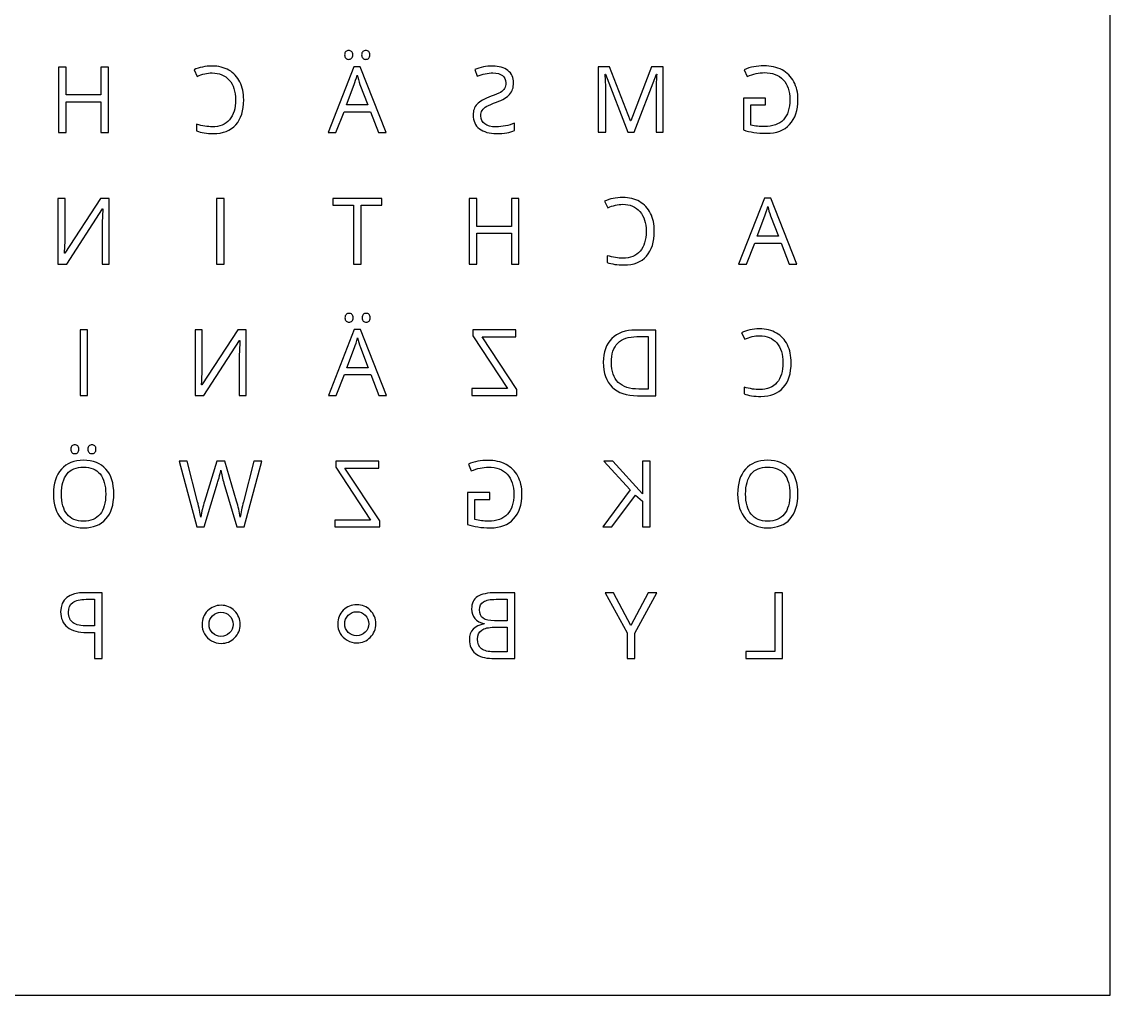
# Model space of a CAD drawing. Header units: millimetres. Extents: x 0 to 500, y 0 to 500.
# Drawn here: x 234.9 to 500, y 0 to 237 of the extents above; entities that cross this region are included whole.
import ezdxf

# ---------------------------------------------------------------- set-up
doc = ezdxf.new("R2010")
doc.units = ezdxf.units.MM
doc.layers.get('0').update_dxf_attribs({"linetype": 'CONTINUOUS'})

msp = doc.modelspace()

# ---------------------------------------------------------------- linework, layer by layer
at = {"color": 7}
for points in [[(500.000005, 500), (0, 500), (0, -0.000005), (500.000005, -0.000005)], [(315.544359, 228.938555)], [(319.710356, 228.938555)], [(243.890969, 210.012275), (245.749805, 210.012275), (245.749805, 217.53467), (254.169254, 217.53467), (254.169254, 210.012275), (256.028095, 210.012275), (256.028095, 225.997368), (254.169254, 225.997368), (254.169254, 219.196597), (245.749805, 219.196597), (245.749805, 225.997368), (243.890969, 225.997368)], [(311.443979, 210.012275), (313.434042, 215.096455), (319.841563, 215.096455), (321.809745, 210.012275), (323.690456, 210.012275), (317.370407, 226.062984), (315.806799, 226.062984), (309.519558, 210.012275)], [(281.305873, 224.565046)], [(344.851461, 214.265478)], [(284.243939, 178.014095), (284.243939, 193.999189), (282.385109, 193.999189), (282.385109, 178.014095)], [(315.716047, 178.014095), (317.574877, 178.014095), (317.574877, 192.348215), (322.637494, 192.348215), (322.637494, 193.999189), (310.653456, 193.999189), (310.653456, 192.348215), (315.716047, 192.348215)], [(343.88597, 178.014095), (345.7448, 178.014095), (345.7448, 185.536491), (354.164265, 185.536491), (354.164265, 178.014095), (356.023095, 178.014095), (356.023095, 193.999189), (354.164265, 193.999189), (354.164265, 187.198418), (345.7448, 187.198418), (345.7448, 193.999189), (343.88597, 193.999189)], [(411.43899, 178.014095), (413.429053, 183.098276), (419.836574, 183.098276), (421.804756, 178.014095), (423.685467, 178.014095), (417.365418, 194.064805), (415.80181, 194.064805), (409.514543, 178.014095)], [(381.300884, 192.566893)], [(315.638392, 164.942197)], [(319.804389, 164.942197)], [(250.982972, 146.015916), (250.982972, 162.001009), (249.124137, 162.001009), (249.124137, 146.015916)], [(311.538011, 146.015916), (313.528075, 151.100097), (319.935595, 151.100097), (321.903778, 146.015916), (323.784489, 146.015916), (317.46444, 162.066626), (315.900832, 162.066626), (309.613565, 146.015916)], [(344.524515, 146.015916), (355.513534, 146.015916), (355.513534, 147.470093), (347.028479, 160.328155), (355.25112, 160.328155), (355.25112, 162.001009), (344.765074, 162.001009), (344.765074, 160.546833), (353.25013, 147.699698), (344.524515, 147.699698)], [(414.620895, 160.568688)], [(376.550793, 154.11677)], [(378.518976, 154.05118)], [(248.846414, 132.943965)], [(253.012406, 132.943965)], [(311.145502, 114.017711), (322.134521, 114.017711), (322.134521, 115.471887), (313.649466, 128.329949), (321.872081, 128.329949), (321.872081, 130.002804), (311.386035, 130.002804), (311.386035, 128.548627), (319.87109, 115.701493), (311.145502, 115.701493)], [(376.407759, 114.017711), (378.594646, 114.017711), (384.42265, 121.769711), (386.095584, 120.282726), (386.095584, 114.017711), (387.954441, 114.017711), (387.954441, 130.002804), (386.095584, 130.002804), (386.095584, 122.075861), (378.846133, 130.002804), (376.648319, 130.002804), (383.07772, 123.059899)], [(242.646645, 122.032125)], [(255.385152, 122.032125)], [(409.246652, 122.032125)], [(421.985175, 122.032125)], [(383.285471, 90.012038), (379.021075, 98.004598), (377.009157, 98.004598), (382.345115, 88.218931), (382.345115, 82.019505), (384.225826, 82.019505), (384.225826, 88.131459), (389.550857, 98.004598), (387.517058, 98.004598)], [(420.213816, 82.019505), (420.213816, 98.004598), (418.35496, 98.004598), (418.35496, 83.703287), (411.302306, 83.703287), (411.302306, 82.019505)], [(244.407071, 93.346847)], [(286.401695, 90.292988)], [(288.11498, 90.292988)], [(319.440215, 90.429777)], [(321.153501, 90.429777)]]:
    msp.add_lwpolyline(points, close=True, dxfattribs=at)
for points in [[(276.888416, 225.308551), (277.675684, 223.712214)], [(345.256035, 225.352287), (345.835552, 223.734095)], [(389.409993, 220.262021), (389.409993, 210.09366), (391.126689, 210.09366), (391.126689, 226.07878), (388.327477, 226.07878), (383.264886, 212.892687), (383.177415, 212.892687), (378.071062, 226.07878), (375.293731, 226.07878), (375.293731, 210.09366), (377.152588, 210.09366), (377.152588, 220.393228)], [(410.896673, 225.34689), (411.618351, 223.706817)], [(376.9995, 224.24191), (377.086971, 224.24191), (382.554162, 210.09366), (384.052154, 210.09366)], [(384.052154, 210.09366), (389.47561, 224.263765), (389.563081, 224.263765)], [(314.013559, 216.76931), (315.872389, 221.722283)], [(317.30479, 221.722283), (319.185502, 216.76931), (314.013559, 216.76931)], [(416.090497, 218.447694), (410.656114, 218.447694), (410.656114, 210.673812)], [(412.514944, 211.865601), (412.514944, 216.785767), (416.090497, 216.785767), (416.090497, 218.447694)], [(354.911078, 210.526148), (354.911078, 212.319283)], [(277.511669, 212.045941), (277.511669, 210.416823)], [(245.495038, 184.825793), (245.495038, 193.999189), (243.756476, 193.999189), (243.756476, 178.014095)], [(254.526812, 187.100019), (254.526812, 178.014095), (256.243503, 178.014095), (256.243503, 193.999189), (254.144108, 193.999189), (245.429431, 180.63818), (245.341955, 180.63818)], [(243.756476, 178.014095), (245.877741, 178.014095), (254.614283, 191.429767), (254.70176, 191.429767)], [(376.883401, 193.310372), (377.670695, 191.714062)], [(414.00857, 184.77113), (415.8674, 189.724104)], [(417.299801, 189.724104), (419.180513, 184.77113), (414.00857, 184.77113)], [(377.50668, 180.047762), (377.50668, 178.418643)], [(278.874088, 152.827614), (278.874088, 162.001009), (277.135511, 162.001009), (277.135511, 146.015916)], [(287.905851, 155.10184), (287.905851, 146.015916), (289.622547, 146.015916), (289.622547, 162.001009), (287.523132, 162.001009), (278.808471, 148.640001), (278.721, 148.640001)], [(384.88276, 145.971149), (389.311171, 145.971149), (389.311171, 161.956268), (384.412569, 161.956268)], [(277.135511, 146.015916), (279.256781, 146.015916), (287.993323, 159.431588), (288.080794, 159.431588)], [(384.751554, 160.349004), (387.452341, 160.349004), (387.452341, 147.578413), (385.18891, 147.578413)], [(410.203412, 161.312193), (410.99068, 159.715856)], [(314.107592, 152.772951), (315.966422, 157.725925)], [(317.398823, 157.725925), (319.279535, 152.772951), (314.107592, 152.772951)], [(410.826664, 148.049583), (410.826664, 146.420464)], [(277.74347, 120.15152), (275.228579, 130.002804), (273.260397, 130.002804), (277.535719, 114.017711)], [(287.256352, 120.282726), (284.39155, 130.002804), (282.423367, 130.002804), (279.416431, 120.195255)], [(284.172872, 124.65621), (287.300088, 114.017711), (289.137064, 114.017711), (293.390532, 130.002804), (291.422349, 130.002804), (288.896504, 120.129665)], [(343.689146, 129.292106), (344.410824, 127.65206)], [(277.535719, 114.017711), (279.372695, 114.017711), (282.598336, 124.721826)], [(348.88297, 122.392937), (343.448587, 122.392937), (343.448587, 114.619056)], [(345.307444, 115.810818), (345.307444, 120.73101), (348.88297, 120.73101), (348.88297, 122.392937)], [(250.803664, 88.306402), (252.68437, 88.306402), (252.68437, 82.019505), (254.543211, 82.019505), (254.543211, 98.004598), (250.399095, 98.004598)], [(250.606846, 96.397334), (252.68437, 96.397334), (252.68437, 89.902713)], [(349.440632, 82.019505), (355.017149, 82.019505), (355.017149, 98.004598)], [(350.424697, 96.397334), (353.158293, 96.397334), (353.158293, 91.160092)], [(355.017149, 98.004598), (350.501241, 98.004598)], [(347.581776, 90.504057), (347.581776, 90.394732)], [(353.158293, 91.160092), (350.096693, 91.160092)], [(252.68437, 89.902713), (251.01142, 89.902713)], [(353.158293, 89.585636), (353.158293, 83.604888), (349.823326, 83.604888)], [(349.976414, 89.585636), (353.158293, 89.585636)]]:
    msp.add_lwpolyline(points, dxfattribs=at)
for points in [[(313.860471, 229.758579), (313.656371, 229.590921), (313.554322, 229.31758), (313.554322, 228.938555)], [(313.554322, 228.938555), (313.554322, 228.574101), (313.656371, 228.300751), (313.860471, 228.118506)], [(314.560268, 230.010039), (314.290569, 230.010039), (314.057303, 229.926219), (313.860471, 229.758579)], [(313.860471, 228.118506), (314.057303, 227.943563), (314.290569, 227.856092), (314.560268, 227.856092)], [(315.26009, 229.758579), (315.063258, 229.926219), (314.829984, 230.010039), (314.560268, 230.010039)], [(314.560268, 227.856092), (314.829984, 227.856092), (315.063258, 227.943563), (315.26009, 228.118506)], [(315.544359, 228.938555), (315.544359, 229.31758), (315.449603, 229.590921), (315.26009, 229.758579)], [(315.26009, 228.118506), (315.449603, 228.300751), (315.544359, 228.574101), (315.544359, 228.938555)], [(318.015541, 229.758579), (317.811423, 229.590921), (317.709365, 229.31758), (317.709365, 228.938555)], [(317.709365, 228.938555), (317.709365, 228.574101), (317.811423, 228.300751), (318.015541, 228.118506)], [(318.726264, 230.010039), (318.449263, 230.010039), (318.212355, 229.926219), (318.015541, 229.758579)], [(318.015541, 228.118506), (318.212355, 227.943563), (318.449263, 227.856092), (318.726264, 227.856092)], [(319.426061, 229.758579), (319.229246, 229.926219), (318.995981, 230.010039), (318.726264, 230.010039)], [(318.726264, 227.856092), (318.995981, 227.856092), (319.229246, 227.943563), (319.426061, 228.118506)], [(319.710356, 228.938555), (319.710356, 229.31758), (319.615591, 229.590921), (319.426061, 229.758579)], [(319.426061, 228.118506), (319.615591, 228.300751), (319.710356, 228.574101), (319.710356, 228.938555)], [(281.284019, 226.226973), (279.607425, 226.226973), (278.142224, 225.920833), (276.888416, 225.308551)], [(285.395326, 225.22108), (284.229007, 225.891675), (282.858572, 226.226973), (281.284019, 226.226973)], [(349.64071, 226.226973), (348.051587, 226.226973), (346.590029, 225.935411), (345.256035, 225.352287)], [(353.314661, 225.133609), (352.388884, 225.862518), (351.164234, 226.226973), (349.64071, 226.226973)], [(415.664041, 226.287192), (413.95829, 226.287192), (412.369168, 225.973758), (410.896673, 225.34689)], [(420.070598, 225.2922), (418.81679, 225.955528), (417.347938, 226.287192), (415.664041, 226.287192)], [(277.675684, 223.712214), (278.885747, 224.280769), (280.09581, 224.565046), (281.305873, 224.565046)], [(281.305873, 224.565046), (283.062671, 224.565046), (284.451337, 223.978271), (285.47187, 222.80472)], [(288.063305, 222.356436), (287.443704, 223.595604), (286.554377, 224.550485), (285.395326, 225.22108)], [(285.47187, 222.80472), (286.485118, 221.638454), (286.991742, 220.038484), (286.991742, 218.004808)], [(315.872389, 221.722283), (316.112948, 222.349152), (316.360801, 223.118154), (316.615948, 224.029291)], [(316.615948, 224.029291), (316.776303, 223.329539), (317.005917, 222.560536), (317.30479, 221.722283)], [(345.835552, 223.734095), (347.154976, 224.288062), (348.437941, 224.565046), (349.684446, 224.565046)], [(349.684446, 224.565046), (350.668537, 224.565046), (351.437584, 224.353661), (351.991586, 223.930893)], [(351.991586, 223.930893), (352.545606, 223.508124), (352.822616, 222.921348), (352.822616, 222.170567)], [(354.703301, 222.192448), (354.703301, 223.424312), (354.240421, 224.4047), (353.314661, 225.133609)], [(377.152588, 220.393228), (377.152588, 221.574081), (377.101559, 222.856975), (376.9995, 224.24191)], [(389.563081, 224.263765), (389.461022, 223.141244), (389.409993, 221.807329), (389.409993, 220.262021)], [(411.618351, 223.706817), (413.06167, 224.319116), (414.450327, 224.625265), (415.784321, 224.625265)], [(415.784321, 224.625265), (417.730631, 224.625265), (419.250504, 224.045775), (420.343939, 222.886794)], [(422.957255, 222.427583), (422.286606, 223.68132), (421.324387, 224.636192), (420.070598, 225.2922)], [(420.343939, 222.886794), (421.437373, 221.727813), (421.984091, 220.120557), (421.984091, 218.065027)], [(288.981806, 218.026689), (288.981806, 219.674038), (288.675639, 221.117287), (288.063305, 222.356436)], [(352.51644, 220.803861), (352.31234, 220.453976), (351.969731, 220.129606), (351.488613, 219.83075)], [(352.822616, 222.170567), (352.822616, 221.6166), (352.720557, 221.161031), (352.51644, 220.803861)], [(353.752018, 219.338731), (354.386206, 220.067641), (354.703301, 221.01888), (354.703301, 222.192448)], [(423.952273, 218.065027), (423.952273, 219.726946), (423.6206, 221.181131), (422.957255, 222.427583)], [(286.991742, 218.004808), (286.991742, 215.912836), (286.503339, 214.294644), (285.526533, 213.150233)], [(287.068286, 211.936616), (288.343966, 213.365277), (288.981806, 215.395302), (288.981806, 218.026689)], [(349.258017, 218.857639), (347.581405, 218.259928), (346.429647, 217.61849), (345.802744, 216.933325)], [(348.186454, 216.430378), (348.704015, 216.729216), (349.494925, 217.068156), (350.559185, 217.447199)], [(351.488613, 219.83075), (351.00021, 219.53918), (350.256678, 219.214809), (349.258017, 218.857639)], [(350.559185, 217.447199), (352.046267, 217.979311), (353.110544, 218.609822), (353.752018, 219.338731)], [(421.984091, 218.065027), (421.984091, 215.907438), (421.459245, 214.271026), (420.409555, 213.155789)], [(421.929428, 212.007736), (423.277991, 213.450985), (423.952273, 215.470082), (423.952273, 218.065027)], [(345.802744, 216.933325), (345.168555, 216.248142), (344.851461, 215.35886), (344.851461, 214.265478)], [(346.732172, 214.090536), (346.732172, 214.64452), (346.845158, 215.096455), (347.07113, 215.44634)], [(347.07113, 215.44634), (347.289817, 215.803492), (347.661592, 216.131505), (348.186454, 216.430378)], [(285.526533, 213.150233), (284.542442, 212.013124), (283.142849, 211.44457), (281.327754, 211.44457)], [(344.851461, 214.265478), (344.851461, 212.858671), (345.361736, 211.761655), (346.382287, 210.974432)], [(347.672528, 212.122485), (347.045624, 212.596266), (346.732172, 213.252283), (346.732172, 214.090536)], [(350.471714, 211.422715), (349.232493, 211.422715), (348.299431, 211.655972), (347.672528, 212.122485)], [(354.911078, 212.319283), (354.255017, 212.042299), (353.540633, 211.823621), (352.767926, 211.663248)], [(420.409555, 213.155789), (419.352562, 212.040535), (417.803533, 211.482908), (415.762466, 211.482908)], [(281.327754, 211.44457), (280.212447, 211.44457), (278.940419, 211.645027), (277.511669, 212.045941)], [(277.511669, 210.416823), (278.619691, 210.001338), (279.986484, 209.793596), (281.612049, 209.793596)], [(281.612049, 209.793596), (283.966576, 209.793596), (285.785322, 210.507936), (287.068286, 211.936616)], [(346.382287, 210.974432), (347.40282, 210.187208), (348.787835, 209.793596), (350.53733, 209.793596)], [(352.767926, 211.663248), (351.995237, 211.502893), (351.229833, 211.422715), (350.471714, 211.422715)], [(350.53733, 209.793596), (352.432611, 209.793596), (353.890527, 210.03778), (354.911078, 210.526148)], [(410.656114, 210.673812), (411.501705, 210.404114), (412.361874, 210.200023), (413.236622, 210.06154)], [(415.762466, 211.482908), (414.654444, 211.482908), (413.571937, 211.610473), (412.514944, 211.865601)], [(413.236622, 210.06154), (414.111369, 209.923039), (415.124618, 209.853789), (416.276367, 209.853789)], [(416.276367, 209.853789), (418.69651, 209.853789), (420.580864, 210.571771), (421.929428, 212.007736)], [(381.27903, 194.22882), (379.602418, 194.22882), (378.137208, 193.922671), (376.883401, 193.310372)], [(385.390337, 193.222901), (384.224001, 193.893514), (382.853565, 194.22882), (381.27903, 194.22882)], [(254.70176, 191.429767), (254.585128, 189.85532), (254.526812, 188.41207), (254.526812, 187.100019)], [(377.670695, 191.714062), (378.880758, 192.282616), (380.090821, 192.566893), (381.300884, 192.566893)], [(381.300884, 192.566893), (383.057665, 192.566893), (384.44633, 191.980109), (385.466881, 190.806541)], [(388.058316, 190.358257), (387.438697, 191.597425), (386.549371, 192.552306), (385.390337, 193.222901)], [(415.8674, 189.724104), (416.107959, 190.350972), (416.355803, 191.119984), (416.610932, 192.031138)], [(416.610932, 192.031138), (416.771305, 191.331368), (417.000928, 190.562357), (417.299801, 189.724104)], [(385.466881, 190.806541), (386.480129, 189.640275), (386.986754, 188.040313), (386.986754, 186.006655)], [(388.976791, 186.02851), (388.976791, 187.675859), (388.670632, 189.119108), (388.058316, 190.358257)], [(386.986754, 186.006655), (386.986754, 183.914665), (386.49835, 182.296474), (385.521544, 181.15208)], [(387.063297, 179.938436), (388.33896, 181.367098), (388.976791, 183.397123), (388.976791, 186.02851)], [(245.440369, 182.529713), (245.491395, 183.601222), (245.509618, 184.366582), (245.495038, 184.825793)], [(245.341955, 180.63818), (245.356525, 180.834995), (245.389329, 181.465506), (245.440369, 182.529713)], [(385.521544, 181.15208), (384.537453, 180.014972), (383.13786, 179.446417), (381.322765, 179.446417)], [(381.322765, 179.446417), (380.207458, 179.446417), (378.93543, 179.646866), (377.50668, 180.047762)], [(377.50668, 178.418643), (378.614684, 178.003159), (379.981478, 177.795417), (381.60706, 177.795417)], [(381.60706, 177.795417), (383.961587, 177.795417), (385.780333, 178.509757), (387.063297, 179.938436)], [(313.954504, 165.76222), (313.750404, 165.594563), (313.648355, 165.321222), (313.648355, 164.942197)], [(313.648355, 164.942197), (313.648355, 164.577725), (313.750404, 164.304375), (313.954504, 164.122147)], [(314.6543, 166.01368), (314.384584, 166.01368), (314.151319, 165.92986), (313.954504, 165.76222)], [(315.354097, 165.76222), (315.157282, 165.92986), (314.924017, 166.01368), (314.6543, 166.01368)], [(315.638392, 164.942197), (315.638392, 165.321222), (315.543627, 165.594563), (315.354097, 165.76222)], [(315.354097, 164.122147), (315.543627, 164.304375), (315.638392, 164.577725), (315.638392, 164.942197)], [(318.109547, 165.76222), (317.905448, 165.594563), (317.803398, 165.321222), (317.803398, 164.942197)], [(317.803398, 164.942197), (317.803398, 164.577725), (317.905448, 164.304375), (318.109547, 164.122147)], [(318.820297, 166.01368), (318.543296, 166.01368), (318.306379, 165.92986), (318.109547, 165.76222)], [(319.520094, 165.76222), (319.323279, 165.92986), (319.090014, 166.01368), (318.820297, 166.01368)], [(319.804389, 164.942197), (319.804389, 165.321222), (319.709624, 165.594563), (319.520094, 165.76222)], [(319.520094, 164.122147), (319.709624, 164.304375), (319.804389, 164.577725), (319.804389, 164.942197)], [(313.954504, 164.122147), (314.151319, 163.947223), (314.384584, 163.85976), (314.6543, 163.85976)], [(314.6543, 163.85976), (314.924017, 163.85976), (315.157282, 163.947223), (315.354097, 164.122147)], [(318.109547, 164.122147), (318.306379, 163.947223), (318.543296, 163.85976), (318.820297, 163.85976)], [(318.820297, 163.85976), (319.090014, 163.85976), (319.323279, 163.947223), (319.520094, 164.122147)], [(384.412569, 161.956268), (381.926844, 161.956268), (379.995112, 161.267443), (378.617374, 159.889793)], [(414.599014, 162.230615), (412.92242, 162.230615), (411.457219, 161.924474), (410.203412, 161.312193)], [(418.710322, 161.224722), (417.544003, 161.895317), (416.173567, 162.230615), (414.599014, 162.230615)], [(288.080794, 159.431588), (287.964166, 157.857123), (287.905851, 156.413874), (287.905851, 155.10184)], [(315.966422, 157.725925), (316.206981, 158.352793), (316.454825, 159.121796), (316.709954, 160.032933)], [(316.709954, 160.032933), (316.870327, 159.33318), (317.09995, 158.564178), (317.398823, 157.725925)], [(378.617374, 159.889793), (377.239653, 158.512143), (376.550793, 156.587802), (376.550793, 154.11677)], [(380.093511, 158.763621), (381.135916, 159.820543), (382.688597, 160.349004), (384.751554, 160.349004)], [(410.99068, 159.715856), (412.200743, 160.28441), (413.410815, 160.568688), (414.620895, 160.568688)], [(414.620895, 160.568687), (416.377676, 160.568688), (417.766332, 159.981912), (418.786866, 158.808362)], [(421.378327, 158.360078), (420.758708, 159.599228), (419.869373, 160.554109), (418.710322, 161.224722)], [(378.518976, 154.05118), (378.518976, 156.135867), (379.043821, 157.706681), (380.093511, 158.763621)], [(418.786866, 158.808362), (419.800114, 157.642096), (420.306738, 156.042125), (420.306738, 154.00845)], [(422.296802, 154.030331), (422.296802, 155.677679), (421.990643, 157.120929), (421.378327, 158.360078)], [(376.550793, 154.11677), (376.550793, 151.478098), (377.268811, 149.45901), (378.704845, 148.059505)], [(380.19191, 149.207532), (379.07662, 150.300914), (378.518976, 151.915463), (378.518976, 154.05118)], [(420.306738, 154.00845), (420.306738, 151.916477), (419.818344, 150.298286), (418.841555, 149.153875)], [(420.383282, 147.940231), (421.658962, 149.36891), (422.296802, 151.398944), (422.296802, 154.030331)], [(278.819398, 150.531534), (278.870428, 151.603043), (278.888657, 152.368403), (278.874088, 152.827614)], [(278.721, 148.640001), (278.73564, 148.836816), (278.76844, 149.467326), (278.819398, 150.531534)], [(385.18891, 147.578413), (382.972883, 147.578413), (381.307217, 148.121453), (380.19191, 149.207532)], [(418.841555, 149.153875), (417.857464, 148.016784), (416.457862, 147.448238), (414.64275, 147.448238)], [(378.704845, 148.059505), (380.133613, 146.667267), (382.192918, 145.971149), (384.88276, 145.971149)], [(414.64275, 147.448238), (413.527443, 147.448238), (412.255414, 147.648686), (410.826664, 148.049583)], [(410.826664, 146.420464), (411.934686, 146.00498), (413.30148, 145.797238), (414.927045, 145.797238)], [(414.927045, 145.797238), (417.281572, 145.797238), (419.100317, 146.511569), (420.383282, 147.940231)], [(247.162526, 133.764015), (246.95842, 133.596357), (246.856366, 133.323007), (246.856366, 132.943965)], [(246.856366, 132.943965), (246.856366, 132.57951), (246.95842, 132.306169), (247.162526, 132.123942)], [(247.862323, 134.015475), (247.59261, 134.015475), (247.359345, 133.931655), (247.162526, 133.764015)], [(248.562125, 133.764015), (248.365306, 133.931655), (248.132039, 134.015475), (247.862323, 134.015475)], [(248.846414, 132.943965), (248.846414, 133.323007), (248.751651, 133.596357), (248.562125, 133.764015)], [(248.562125, 132.123942), (248.751651, 132.306169), (248.846414, 132.57951), (248.846414, 132.943965)], [(251.317575, 133.764015), (251.113472, 133.596357), (251.01142, 133.323007), (251.01142, 132.943965)], [(251.01142, 132.943965), (251.01142, 132.57951), (251.113472, 132.306169), (251.317575, 132.123942)], [(252.028309, 134.015475), (251.751308, 134.015475), (251.514397, 133.931655), (251.317575, 133.764015)], [(252.728111, 133.764015), (252.531289, 133.931655), (252.298022, 134.015475), (252.028309, 134.015475)], [(253.012406, 132.943965), (253.012406, 133.323007), (252.917641, 133.596357), (252.728111, 133.764015)], [(252.728111, 132.123942), (252.917641, 132.306169), (253.012406, 132.57951), (253.012406, 132.943965)], [(249.961718, 130.25429), (247.665508, 130.25429), (245.872275, 129.525372), (244.582019, 128.067535)], [(247.162526, 132.123942), (247.359345, 131.948999), (247.59261, 131.861528), (247.862323, 131.861528)], [(247.862323, 131.861528), (248.132039, 131.861528), (248.365306, 131.948999), (248.562125, 132.123942)], [(255.428893, 128.100344), (254.145928, 129.536308), (252.323537, 130.25429), (249.961718, 130.25429)], [(251.317575, 132.123942), (251.514397, 131.948999), (251.751308, 131.861528), (252.028309, 131.861528)], [(252.028309, 131.861528), (252.298022, 131.861528), (252.531289, 131.948999), (252.728111, 132.123942)], [(348.456541, 130.232409), (346.750772, 130.232409), (345.161641, 129.918975), (343.689146, 129.292106)], [(352.863071, 129.237444), (351.609263, 129.900754), (350.14042, 130.232409), (348.456541, 130.232409)], [(416.561746, 130.25429), (414.265533, 130.25429), (412.472293, 129.525372), (411.182026, 128.067535)], [(422.028911, 128.100344), (420.745946, 129.536308), (418.923558, 130.25429), (416.561746, 130.25429)], [(244.582019, 128.067535), (243.291769, 126.609699), (242.646645, 124.597895), (242.646645, 122.032125)], [(245.970684, 126.919508), (246.867301, 128.034745), (248.197645, 128.592363), (249.961718, 128.592363)], [(249.961718, 128.592363), (251.733082, 128.592363), (253.081652, 128.031093), (254.00743, 126.908555)], [(257.35334, 122.05398), (257.35334, 124.65621), (256.711857, 126.671664), (255.428893, 128.100344)], [(283.112236, 126.51496), (283.301766, 127.236585), (283.400174, 127.67029), (283.407459, 127.816075)], [(283.407459, 127.816075), (283.567831, 126.853892), (283.822969, 125.800603), (284.172872, 124.65621)], [(344.410824, 127.65206), (345.854161, 128.264341), (347.242818, 128.570482), (348.576794, 128.570482)], [(348.576794, 128.570482), (350.523122, 128.570482), (352.043003, 127.991), (353.136438, 126.832037)], [(355.749728, 126.3728), (355.079097, 127.626537), (354.116878, 128.581418), (352.863071, 129.237444)], [(411.182026, 128.067535), (409.891777, 126.609699), (409.246652, 124.597895), (409.246652, 122.032125)], [(412.570692, 126.919508), (413.467312, 128.034745), (414.797663, 128.592363), (416.561746, 128.592363)], [(416.561746, 128.592363), (418.333096, 128.592363), (419.68166, 128.031093), (420.607437, 126.908555)], [(423.953358, 122.05398), (423.953358, 124.65621), (423.311876, 126.671664), (422.028911, 128.100344)], [(244.614827, 122.032125), (244.614827, 124.182411), (245.066779, 125.811539), (245.970684, 126.919508)], [(254.00743, 126.908555), (254.925911, 125.793318), (255.385152, 124.167842), (255.385152, 122.032125)], [(282.598336, 124.721826), (282.751407, 125.195624), (282.922707, 125.793336), (283.112236, 126.51496)], [(353.136438, 126.832037), (354.229873, 125.673056), (354.77659, 124.065792), (354.77659, 122.010244)], [(356.744773, 122.010244), (356.744773, 123.67218), (356.413091, 125.126365), (355.749728, 126.3728)], [(411.214835, 122.032125), (411.214835, 124.182411), (411.666787, 125.811539), (412.570692, 126.919508)], [(420.607437, 126.908555), (421.525929, 125.793318), (421.985175, 124.167842), (421.985175, 122.032125)], [(242.646645, 122.032125), (242.646644, 119.473622), (243.295413, 117.461818), (244.592951, 115.996715)], [(245.970684, 117.101006), (245.066779, 118.216242), (244.614827, 119.859949), (244.614827, 122.032125)], [(255.385152, 122.032125), (255.385152, 119.867251), (254.925911, 118.223545), (254.00743, 117.101006)], [(255.439831, 115.952979), (256.715503, 117.396228), (257.35334, 119.429895), (257.35334, 122.05398)], [(354.77659, 122.010244), (354.77659, 119.852655), (354.251736, 118.216242), (353.202028, 117.101006)], [(354.721901, 115.952979), (356.070482, 117.396228), (356.744773, 119.415316), (356.744773, 122.010244)], [(409.246652, 122.032125), (409.246652, 119.473622), (409.895428, 117.461818), (411.19298, 115.996715)], [(412.570692, 117.101006), (411.666787, 118.216242), (411.214835, 119.859949), (411.214835, 122.032125)], [(421.985175, 122.032125), (421.985175, 119.867251), (421.525929, 118.223545), (420.607437, 117.101006)], [(422.039838, 115.952979), (423.315518, 117.396228), (423.953358, 119.429895), (423.953358, 122.05398)], [(278.530764, 116.368454), (278.392246, 117.403504), (278.129815, 118.664526), (277.74347, 120.15152)], [(279.416431, 120.195255), (279.066528, 119.065431), (278.771306, 117.789831), (278.530764, 116.368454)], [(288.131118, 116.368454), (287.934285, 117.70236), (287.642697, 119.007117), (287.256352, 120.282726)], [(288.896504, 120.129665), (288.546602, 118.744712), (288.291473, 117.490975), (288.131118, 116.368454)], [(249.983588, 115.428151), (248.212224, 115.428151), (246.874589, 115.98577), (245.970684, 117.101006)], [(254.00743, 117.101006), (253.081652, 115.98577), (251.740372, 115.428151), (249.983588, 115.428151)], [(353.202028, 117.101006), (352.145053, 115.98577), (350.596024, 115.428151), (348.55494, 115.428151)], [(416.583601, 115.428151), (414.812233, 115.428151), (413.474597, 115.98577), (412.570692, 117.101006)], [(420.607437, 117.101006), (419.68166, 115.98577), (418.340381, 115.428151), (416.583601, 115.428151)], [(244.592951, 115.996715), (245.883208, 114.531593), (247.680087, 113.799033), (249.983588, 113.799033)], [(249.983588, 113.799033), (252.338115, 113.799033), (254.156863, 114.517015), (255.439831, 115.952979)], [(343.448587, 114.619056), (344.294178, 114.349357), (345.154347, 114.145257), (346.029095, 114.006757)], [(348.55494, 115.428151), (347.446918, 115.428151), (346.364419, 115.555707), (345.307444, 115.810818)], [(346.029095, 114.006757), (346.903843, 113.868274), (347.917091, 113.799032), (349.06884, 113.799032)], [(349.06884, 113.799032), (351.488984, 113.799032), (353.373337, 114.517015), (354.721901, 115.952979)], [(411.19298, 115.996715), (412.483229, 114.531593), (414.280103, 113.799033), (416.583601, 113.799033)], [(416.583601, 113.799033), (418.938128, 113.799033), (420.756874, 114.517015), (422.039838, 115.952979)], [(250.399095, 98.004598), (246.404412, 98.004598), (244.407071, 96.452014), (244.407071, 93.346847)], [(246.331518, 93.259375), (246.331518, 94.316298), (246.677771, 95.103521), (247.370277, 95.621046)], [(247.370277, 95.621046), (248.062787, 96.138571), (249.141643, 96.397334), (250.606846, 96.397334)], [(345.897888, 97.053368), (344.950239, 96.419215), (344.476414, 95.416955), (344.476414, 94.04659)], [(350.501241, 98.004598), (348.379988, 98.004598), (346.845537, 97.687521), (345.897888, 97.053368)], [(346.400861, 93.86072), (346.400861, 94.757288), (346.721606, 95.402377), (347.363098, 95.795989)], [(347.363098, 95.795989), (348.004571, 96.196885), (349.025104, 96.397334), (350.424697, 96.397334)], [(244.407071, 93.346847), (244.407071, 91.728655), (244.961077, 90.482203), (246.069088, 89.60749)], [(247.435889, 90.700881), (246.699641, 91.232976), (246.331518, 92.085807), (246.331518, 93.259375)], [(280.189163, 93.585476), (279.285343, 92.691586), (278.833433, 91.59409), (278.833433, 90.292988)], [(283.481651, 94.941213), (282.190479, 94.941213), (281.092983, 94.489301), (280.189163, 93.585476)], [(281.395914, 92.378725), (281.952108, 92.944855), (282.637424, 93.22792), (283.451859, 93.22792)], [(283.451859, 93.22792), (284.276221, 93.22792), (284.976434, 92.944855), (285.5525, 92.378725)], [(286.774146, 93.585476), (285.870326, 94.489301), (284.772828, 94.941213), (283.481651, 94.941213)], [(288.11498, 90.292988), (288.11498, 91.58416), (287.668036, 92.681656), (286.774146, 93.585476)], [(313.227684, 93.722265), (312.323864, 92.828376), (311.871954, 91.73088), (311.871954, 90.429777)], [(316.520172, 95.078003), (315.229, 95.078003), (314.131504, 94.62609), (313.227684, 93.722265)], [(314.434434, 92.515515), (314.990629, 93.081645), (315.675944, 93.36471), (316.49038, 93.36471)], [(316.49038, 93.36471), (317.314742, 93.36471), (318.014955, 93.081645), (318.59102, 92.515515)], [(319.812667, 93.722265), (318.908847, 94.62609), (317.811349, 95.078003), (316.520172, 95.078003)], [(321.153501, 90.429777), (321.153501, 91.72095), (320.706556, 92.818445), (319.812667, 93.722265)], [(344.476414, 94.04659), (344.476414, 93.098994), (344.742488, 92.315413), (345.274635, 91.695847)], [(347.264673, 91.772391), (346.688798, 92.187857), (346.400861, 92.883967), (346.400861, 93.86072)], [(251.01142, 89.902713), (249.363976, 89.902713), (248.172132, 90.168769), (247.435889, 90.700881)], [(278.833433, 90.292988), (278.833433, 89.458691), (279.03704, 88.683987), (279.444253, 87.968875)], [(280.546719, 90.292988), (280.546719, 91.127285), (280.829784, 91.82253), (281.395914, 92.378725)], [(281.410809, 88.207243), (280.834749, 88.773373), (280.546719, 89.468622), (280.546719, 90.292988)], [(286.401695, 90.292988), (286.401695, 89.478552), (286.113662, 88.788269), (285.537597, 88.222139)], [(285.5525, 92.378725), (286.11863, 91.812595), (286.401695, 91.117349), (286.401695, 90.292988)], [(286.774146, 87.000493), (287.668036, 87.894382), (288.11498, 88.991881), (288.11498, 90.292988)], [(311.871954, 90.429777), (311.871954, 89.595481), (312.07556, 88.820776), (312.482773, 88.105665)], [(313.585239, 90.429777), (313.585239, 91.264074), (313.868304, 91.95932), (314.434434, 92.515515)], [(314.44933, 88.344033), (313.87327, 88.910163), (313.585239, 89.605411), (313.585239, 90.429777)], [(319.440215, 90.429777), (319.440215, 89.615342), (319.152183, 88.925059), (318.576117, 88.358929)], [(318.59102, 92.515515), (319.15715, 91.949385), (319.440215, 91.254139), (319.440215, 90.429777)], [(319.812667, 87.137282), (320.706556, 88.031172), (321.153501, 89.12867), (321.153501, 90.429777)], [(347.581776, 90.394732), (345.154365, 89.979248), (343.940659, 88.703647), (343.940659, 86.567931)], [(345.274635, 91.695847), (345.799481, 91.083548), (346.568527, 90.686285), (347.581776, 90.504057)], [(350.096693, 91.160092), (348.784571, 91.160092), (347.840565, 91.364191), (347.264673, 91.772391)], [(246.069088, 89.60749), (247.169815, 88.740098), (248.748007, 88.306402), (250.803664, 88.306402)], [(279.444253, 87.968875), (279.851471, 87.263694), (280.417601, 86.70253), (281.142643, 86.285381)], [(283.451859, 87.372944), (282.657289, 87.372944), (281.976939, 87.651044), (281.410809, 88.207243)], [(285.537597, 88.222139), (284.951606, 87.656009), (284.25636, 87.372944), (283.451859, 87.372944)], [(312.482773, 88.105665), (312.889991, 87.400484), (313.456121, 86.839319), (314.181163, 86.422171)], [(316.49038, 87.509734), (315.69581, 87.509734), (315.01546, 87.787834), (314.44933, 88.344033)], [(318.576117, 88.358929), (317.990126, 87.792799), (317.294881, 87.509734), (316.49038, 87.509734)], [(345.930696, 86.699138), (345.930696, 87.690461), (346.26602, 88.41937), (346.936669, 88.885866)], [(346.936669, 88.885866), (347.600014, 89.352379), (348.613263, 89.585636), (349.976414, 89.585636)], [(281.142643, 86.285381), (281.867685, 85.868233), (282.647354, 85.659659), (283.481651, 85.659659)], [(283.481651, 85.659659), (284.772828, 85.659659), (285.870326, 86.106603), (286.774146, 87.000493)], [(314.181163, 86.422171), (314.906205, 86.005022), (315.685875, 85.796448), (316.520172, 85.796448)], [(316.520172, 85.796448), (317.811349, 85.796448), (318.908847, 86.243393), (319.812667, 87.137282)], [(343.940659, 86.567931), (343.940659, 85.139251), (344.425411, 84.024006), (345.394915, 83.222195)], [(346.914788, 84.348367), (346.258727, 84.851323), (345.930696, 85.634913), (345.930696, 86.699138)], [(345.394915, 83.222195), (346.357134, 82.420402), (347.705706, 82.019505), (349.440632, 82.019505)], [(349.823326, 83.604888), (348.533076, 83.604888), (347.563563, 83.852715), (346.914788, 84.348367)]]:
    msp.add_open_spline(points, degree=3, dxfattribs=at)

doc.saveas('drawing.dxf')
